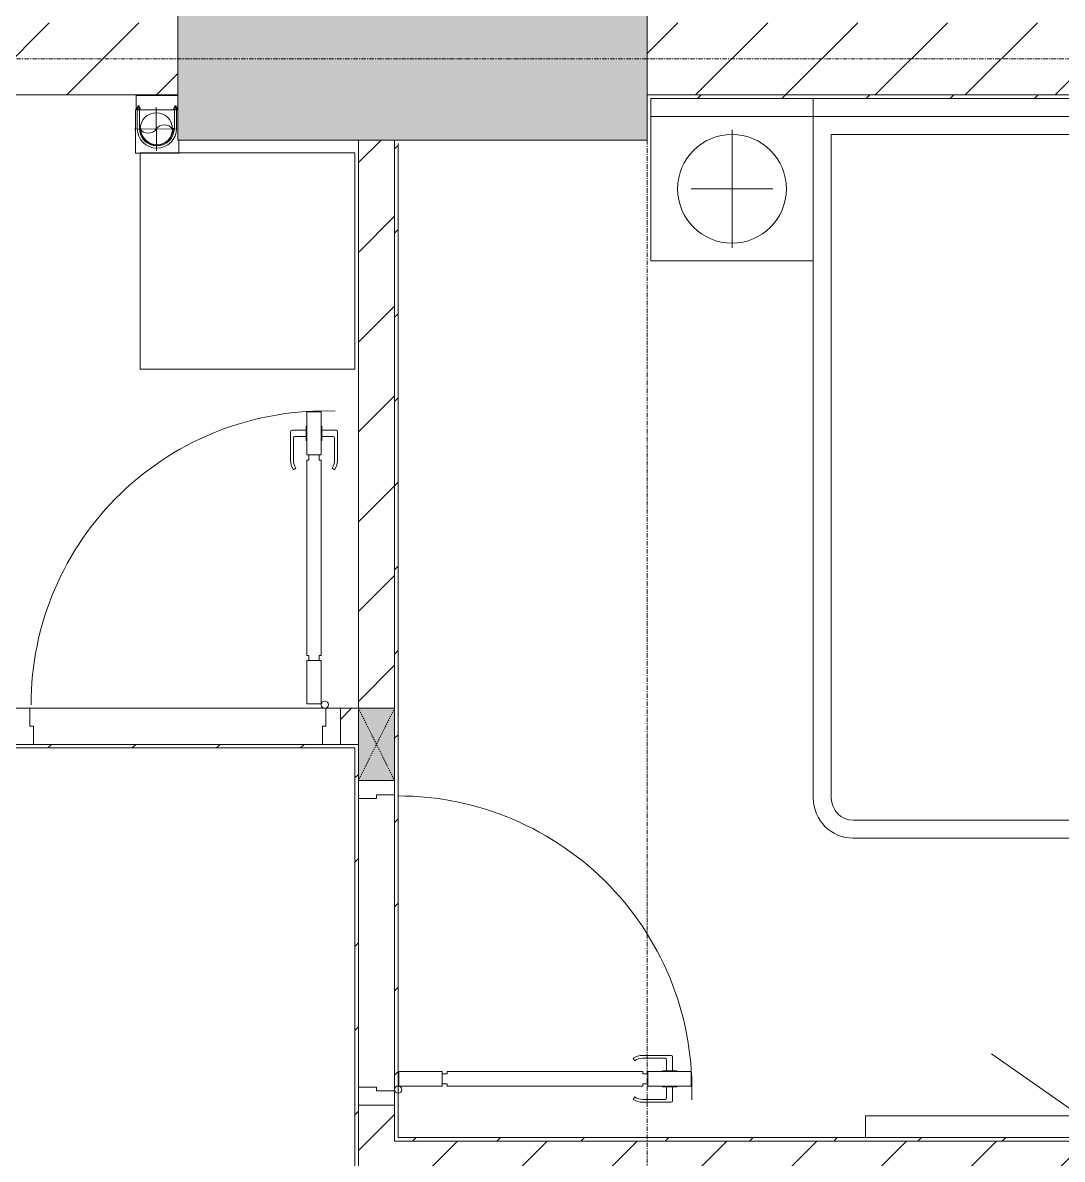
# Model space of a CAD drawing. Header units: millimetres. Extents: x -24439 to 198341, y -52871 to 149926.
# Drawn here: x 37123 to 40003, y 58687 to 61837 of the extents above; entities that cross this region are included whole.
import ezdxf

# ---------------------------------------------------------------- set-up
doc = ezdxf.new("R2010")
doc.units = ezdxf.units.MM
for name, pattern in [('Dash', [6, 3, -3]), ('Grid Line', [22.225, 12.7, -3.175, 3.175, -3.175]), ('IMPORT-CENTER _3_', [10.16, 6.35, -1.27, 1.27, -1.27])]:
    doc.linetypes.add(name, pattern=pattern)
for name, color, linetype, lineweight in [('0-1', 7, 'Continuous', 5), ('A-DETL-GENF-1', 9, 'Continuous', 9), ('A-DOOR-1', 9, 'Continuous', 9), ('A-FLOR-1', 9, 'Continuous', 9), ('A-WALL-1', 253, 'Continuous', 18), ('A-WALL-2', 9, 'Continuous', 9), ('A-WALL-3', 113, 'Continuous', 18), ('A-WALL-PATT-1', 10, 'Continuous', 9), ('A-WALL-PATT-2', 9, 'Continuous', 9), ('A-WALL-PATT-3', 111, 'Continuous', 9), ('G-IMPT', 8, 'Continuous', 9), ('G-IMPT-1', 9, 'Continuous', 9), ('G-IMPT-2', 8, 'IMPORT-CENTER _3_', 9), ('I-FURN-1', 9, 'Continuous', 9), ('I-WALL-1', 253, 'Continuous', 18), ('M-EQPM', 50, 'Continuous', 9), ('S-COLS-2', 253, 'Continuous', 18), ('S-COLS-3', 9, 'Continuous', 9), ('S-COLS-HDLN-1', 9, 'Dash', 9), ('S-GRID-1', 1, 'Grid Line', 9)]:
    doc.layers.add(name, color=color, linetype=linetype, lineweight=lineweight)
pattern_1 = [(45, (0, 0), (-116.67262, 116.67262), [])]
pattern_2 = [(45, (0, 0), (-124.4508, 124.4508), [])]

# ---------------------------------------------------------------- blocks, each defined once
blk = doc.blocks.new('M_Concrete-Rectangular-Column2 - 450x1300-812578-TKCS_MB ĐỊNH VỊ CAO ĐỘ THIẾT KẾ')
at = {"layer": 'S-COLS-3'}
blk.add_hatch(color=256, dxfattribs=at).paths.add_polyline_path([(-650, 225), (-650, -225), (650, -225), (650, 225), (165.2, 225)])
at = {"layer": 'S-COLS-2'}
for p, q in [((-650, 225), (650, 225)), ((-650, -225), (-650, 225)), ((650, 225), (650, -225)), ((650, -225), (-650, -225))]:
    blk.add_line(p, q, dxfattribs=at)
blk = doc.blocks.new('NCV_TKTC_KET CAU_rvt-1-TKCS_MB ĐỊNH VỊ CAO ĐỘ THIẾT KẾ')
at = {"layer": 'S-COLS-3', "rotation": 180}
blk.add_blockref('M_Concrete-Rectangular-Column2 - 450x1300-812578-TKCS_MB ĐỊNH VỊ CAO ĐỘ THIẾT KẾ', (38202.6, 61736.9), dxfattribs=at)
blk = doc.blocks.new('DOOR_CW_01 CANH MO-PANEL KINH - DIW_01-900x2200-CỬA GỖ VÂN LAMINATE-553375-TKCS_MB ĐỊNH VỊ CAO ĐỘ THIẾT KẾ')
at = {"layer": 'A-DETL-GENF-1'}
for p, q in [((-397, -182), (-397, -62)), ((-397, -62), (-357, -62)), ((-357, -62), (-357, -182)), ((-357, -182), (-397, -182)), ((-391, -196), (-391, -182)), ((-391, -182), (-363, -182)), ((-363, -182), (-363, -196)), ((-397, -196), (-391, -196)), ((-397, -738), (-397, -196)), ((-357, -196), (-363, -196)), ((-357, -196), (-357, -738)), ((-433.9, -711.2), (-427.3, -715.8)), ((-320.1, -711.2), (-326.7, -715.8)), ((-442, -737), (-442, -816.5)), ((-434, -799.5), (-434, -737)), ((-397, -738), (-391, -738)), ((-357, -752), (-397, -752)), ((-397, -752), (-397, -872)), ((-391, -752), (-391, -738)), ((-363, -752), (-391, -752)), ((-357, -738), (-363, -738)), ((-363, -738), (-363, -752)), ((-357, -872), (-357, -752)), ((-320, -799.5), (-320, -737)), ((-312, -737), (-312, -816.5)), ((-399, -803.5), (-430, -803.5)), ((-399, -792.2), (-399, -831.8)), ((-397, -792.2), (-399, -792.2)), ((-397, -792.2), (-397, -831.8)), ((-357, -792.2), (-357, -831.8)), ((-357, -792.2), (-355, -792.2)), ((-355, -792.2), (-355, -831.8)), ((-355, -803.5), (-324, -803.5)), ((-399, -820.5), (-438, -820.5)), ((-399, -831.8), (-397, -831.8)), ((-355, -831.8), (-357, -831.8)), ((-355, -820.5), (-316, -820.5)), ((-397, -872), (-357, -872))]:
    blk.add_line(p, q, dxfattribs=at)
blk.add_circle((-407, -60), 10, dxfattribs=at)
for centre, radius, start, end in [((-407, -60), 814, 268, 0), ((-397, -737), 45, 145, 180), ((-397, -737), 37, 145, 180), ((-357, -737), 37, 0, 35), ((-357, -737), 45, 360, 35), ((-438, -816.5), 4, 180, 270), ((-430, -799.5), 4, 180, 270), ((-324, -799.5), 4, 270, 0), ((-316, -816.5), 4, 270, 0)]:
    blk.add_arc(centre, radius, start, end, dxfattribs=at)
at = {"layer": 'A-DOOR-1'}
for p, q in [((-450, -50), (-450, 50)), ((-450, 50), (-400, 50)), ((-400, 50), (-400, 0)), ((400, 0), (400, 50)), ((400, 50), (450, 50)), ((450, 50), (450, -50)), ((-410, 0), (-410, -50)), ((-400, 0), (-410, 0)), ((410, 0), (400, 0)), ((410, -50), (410, 0)), ((-410, -50), (-450, -50)), ((-407, -50), (-382, -50)), ((450, -50), (410, -50))]:
    blk.add_line(p, q, dxfattribs=at)
blk = doc.blocks.new('MAY GIAT - MAY GIAT_dwg-V4-TKCS_MB ĐỊNH VỊ CAO ĐỘ THIẾT KẾ')
at = {"layer": 'G-IMPT-1', "flags": 128}
blk.add_lwpolyline([(5, 596.6), (5, 2.3), (605, 2.3), (605, 596.6)], close=True, dxfattribs=at)
blk = doc.blocks.new('MAY GIAT - MAY GIAT-V41-TKCS_MB ĐỊNH VỊ CAO ĐỘ THIẾT KẾ')
at = {"layer": 'I-FURN-1'}
for p, q in [((5, 596.6), (5, 2.3)), ((605, 596.6), (5, 596.6)), ((605, 2.3), (605, 596.6)), ((5, 2.3), (605, 2.3))]:
    blk.add_line(p, q, dxfattribs=at)
blk.add_blockref('MAY GIAT - MAY GIAT_dwg-V4-TKCS_MB ĐỊNH VỊ CAO ĐỘ THIẾT KẾ', (0, 0))
blk = doc.blocks.new('G1_SOF - BO TRU - 100x200-V79-TKCS_MB ĐỊNH VỊ CAO ĐỘ THIẾT KẾ')
at = {"layer": 'S-COLS-3'}
blk.add_hatch(color=256, dxfattribs=at).paths.add_polyline_path([(-50, -100), (50, -100), (50, 100), (-50, 100)])
at = {"layer": 'S-COLS-2'}
for p, q in [((50, 100), (-50, 100)), ((-50, 100), (-50, -100)), ((50, -100), (50, 100))]:
    blk.add_line(p, q, dxfattribs=at)
at = {"layer": 'S-COLS-HDLN-1'}
for p, q in [((50, 100), (-50, -100)), ((-50, 100), (50, -100))]:
    blk.add_line(p, q, dxfattribs=at)
blk = doc.blocks.new('DOOR_CW_01 CANH MO-PANEL KINH - DIG_01-900x2200-CỬA NHÔM KÍNH-400860-TKCS_MB ĐỊNH VỊ CAO ĐỘ THIẾT KẾ')
at = {"layer": 'A-DETL-GENF-1'}
for p, q in [((-397, -182), (-397, -62)), ((-397, -62), (-357, -62)), ((-357, -62), (-357, -182)), ((-357, -182), (-397, -182)), ((-391, -196), (-391, -182)), ((-391, -182), (-363, -182)), ((-363, -182), (-363, -196)), ((-397, -196), (-391, -196)), ((-397, -738), (-397, -196)), ((-357, -196), (-363, -196)), ((-357, -196), (-357, -738)), ((-433.9, -711.2), (-427.3, -715.8)), ((-320.1, -711.2), (-326.7, -715.8)), ((-442, -737), (-442, -816.5)), ((-434, -799.5), (-434, -737)), ((-397, -738), (-391, -738)), ((-357, -752), (-397, -752)), ((-397, -752), (-397, -872)), ((-391, -752), (-391, -738)), ((-363, -752), (-391, -752)), ((-357, -738), (-363, -738)), ((-363, -738), (-363, -752)), ((-357, -872), (-357, -752)), ((-320, -799.5), (-320, -737)), ((-312, -737), (-312, -816.5)), ((-399, -803.5), (-430, -803.5)), ((-399, -792.2), (-399, -831.8)), ((-397, -792.2), (-399, -792.2)), ((-397, -792.2), (-397, -831.8)), ((-357, -792.2), (-357, -831.8)), ((-357, -792.2), (-355, -792.2)), ((-355, -792.2), (-355, -831.8)), ((-355, -803.5), (-324, -803.5)), ((-399, -820.5), (-438, -820.5)), ((-399, -831.8), (-397, -831.8)), ((-355, -831.8), (-357, -831.8)), ((-355, -820.5), (-316, -820.5)), ((-397, -872), (-357, -872))]:
    blk.add_line(p, q, dxfattribs=at)
blk.add_circle((-407, -60), 10, dxfattribs=at)
for centre, radius, start, end in [((-407, -60), 814, 268, 0), ((-397, -737), 45, 145, 180), ((-397, -737), 37, 145, 180), ((-357, -737), 37, 0, 35), ((-357, -737), 45, 360, 35), ((-438, -816.5), 4, 180, 270), ((-430, -799.5), 4, 180, 270), ((-324, -799.5), 4, 270, 0), ((-316, -816.5), 4, 270, 0)]:
    blk.add_arc(centre, radius, start, end, dxfattribs=at)
at = {"layer": 'A-DOOR-1'}
for p, q in [((-450, -50), (-450, 50)), ((-450, 50), (-400, 50)), ((-400, 50), (-400, 0)), ((400, 0), (400, 50)), ((400, 50), (450, 50)), ((450, 50), (450, -50)), ((-410, 0), (-410, -50)), ((-400, 0), (-410, 0)), ((410, 0), (400, 0)), ((410, -50), (410, 0)), ((-410, -50), (-450, -50)), ((-407, -50), (-382, -50)), ((450, -50), (410, -50))]:
    blk.add_line(p, q, dxfattribs=at)
blk = doc.blocks.new('GIUONG NGU-2TAB-1600x2000 - GIUONG NGU-2TAB-1600x2000-842839-TKCS_MB ĐỊNH VỊ CAO ĐỘ THIẾT KẾ')
at = {"layer": 'I-FURN-1'}
for p, q in [((8.5, 0), (8.5, -50)), ((458.5, -50), (458.5, 0)), ((458.5, 0), (458.5, -50)), ((2108.2, -50), (2108.2, 0)), ((2108.2, 0), (2108.2, -50)), ((2558.2, -50), (2558.2, 0)), ((458.5, -50), (8.5, -50)), ((8.5, -50), (8.5, -450.3)), ((8.5, -50), (458.5, -50)), ((458.5, -50), (8.5, -50)), ((8.5, -50), (8.5, -450.3)), ((458.5, -450.3), (458.5, -50)), ((2108.2, -50), (458.5, -50)), ((458.5, -50), (458.5, -1938.9)), ((458.5, -50), (2108.2, -50)), ((458.5, -1938.9), (458.5, -50)), ((458.5, -450.3), (458.5, -50)), ((458.5, -50), (2108.2, -50)), ((2558.2, -50), (2108.2, -50)), ((2108.2, -50), (2108.2, -450.3)), ((2108.2, -1938.9), (2108.2, -50)), ((2108.2, -50), (2558.2, -50)), ((2108.2, -50), (2558.2, -50)), ((2108.2, -450.3), (2108.2, -50)), ((2108.2, -50), (2108.2, -1938.9)), ((2558.2, -450.3), (2558.2, -50)), ((2558.2, -50), (2558.2, -450.3)), ((233.5, -86.8), (233.5, -413.5)), ((2333.2, -86.8), (2333.2, -413.5)), ((508.5, -100), (2058.2, -100)), ((508.5, -1938.9), (508.5, -100)), ((2058.2, -100), (2058.2, -1938.9)), ((120.2, -250.2), (346.8, -250.2)), ((2446.5, -250.2), (2219.8, -250.2)), ((8.5, -450.3), (458.5, -450.3)), ((8.5, -450.3), (458.5, -450.3)), ((2108.2, -450.3), (2558.2, -450.3)), ((2558.2, -450.3), (2108.2, -450.3)), ((1997.1, -2000), (569.6, -2000)), ((569.6, -2050), (1997.1, -2050)), ((1997.1, -2050), (569.6, -2050))]:
    blk.add_line(p, q, dxfattribs=at)
for centre in [(233.5, -250.2), (2333.2, -250.2)]:
    blk.add_circle(centre, 150.7, dxfattribs=at)
for centre, radius, start, end in [((569.6, -1938.9), 111.1, 180, 270), ((569.6, -1938.9), 111.1, 180, 270), ((569.6, -1938.9), 61.1, 180, 270), ((1997.1, -1938.9), 111.1, 270, 360), ((1997.1, -1938.9), 61.1, 270, 0), ((1997.1, -1938.9), 111.1, 270, 0)]:
    blk.add_arc(centre, radius, start, end, dxfattribs=at)
blk = doc.blocks.new('KE TIVI-2 - KE TIVI-2-850637-TKCS_MB ĐỊNH VỊ CAO ĐỘ THIẾT KẾ')
at = {"layer": 'I-FURN-1'}
for p, q in [((0, 60), (-245.7, 232.1)), ((213, 209.1), (0, 60)), ((-595.6, 60), (595.6, 60)), ((-595.6, 0), (-595.6, 60)), ((595.6, 60), (595.6, 0))]:
    blk.add_line(p, q, dxfattribs=at)
blk = doc.blocks.new('NCV_TKTC_TANG 1_rvt-1-TKCS_MB ĐỊNH VỊ CAO ĐỘ THIẾT KẾ')
at = {"layer": 'A-WALL-PATT-1'}
h = blk.add_hatch(dxfattribs=at)
h.set_pattern_fill('FP_2', color=256, style=0, pattern_type=2)
h.set_pattern_definition(pattern_2)
h.paths.add_polyline_path([(38142.6, 56836.9), (38152.6, 56836.9), (38152.6, 57737.3), (38052.6, 57737.3), (38052.6, 56836.9)])
h.paths.add_polyline_path([(38102.6, 58537.3), (38152.6, 58537.3), (38152.6, 58836.9), (38052.6, 58836.9), (38052.6, 58537.3)])
h.paths.add_polyline_path([(38052.6, 59936.9), (38152.6, 59936.9), (38152.6, 61511.9), (38052.6, 61511.9), (38052.6, 60582)])
h = blk.add_hatch(dxfattribs=at)
h.set_pattern_fill('FP_2', color=256, style=0, pattern_type=2)
h.set_pattern_definition(pattern_2)
h.paths.add_polyline_path([(38037.4, 59836.9), (38052.6, 59836.9), (38052.6, 59936.9), (38002.6, 59936.9), (38002.6, 59836.9)])
h.paths.add_polyline_path([(37052.6, 59836.9), (37102.6, 59836.9), (37102.6, 59936.9), (37052.6, 59936.2), (37052.6, 59886.9)])
h = blk.add_hatch(dxfattribs=at)
h.set_pattern_fill('FP_2', color=256, style=0, pattern_type=2)
h.set_pattern_definition(pattern_2)
h.paths.add_polyline_path([(38152.6, 58636.9), (40052.6, 58636.9), (40052.6, 58736.9), (38152.6, 58736.9)])
at = {"layer": 'A-WALL-PATT-2'}
h = blk.add_hatch(dxfattribs=at)
h.set_pattern_fill('FP_3', color=256, style=0, pattern_type=2)
h.set_pattern_definition(pattern_1)
h.paths.add_polyline_path([(38862.6, 61626.9), (42192.6, 61626.9), (42192.6, 61636.9), (38852.6, 61636.9), (38852.6, 61626.9)])
h = blk.add_hatch(dxfattribs=at)
h.set_pattern_fill('FP_3', color=256, style=0, pattern_type=2)
h.set_pattern_definition(pattern_1)
h.paths.add_polyline_path([(38162.6, 58746.9), (38162.6, 61501.9), (38152.6, 61501.9), (38152.6, 58746.9)])
h = blk.add_hatch(dxfattribs=at)
h.set_pattern_fill('FP_3', color=256, style=0, pattern_type=2)
h.set_pattern_definition(pattern_1)
h.paths.add_polyline_path([(38042.6, 59826.9), (38042.6, 59836.9), (37062.6, 59836.9), (37062.6, 59826.9), (38037.4, 59826.9)])
h = blk.add_hatch(dxfattribs=at)
h.set_pattern_fill('FP_3', color=256, style=0, pattern_type=2)
h.set_pattern_definition(pattern_1)
h.paths.add_polyline_path([(38052.6, 56636.9), (38052.6, 57130.2), (38052.6, 59836.9), (38042.6, 59836.9), (38042.6, 56636.9)])
h = blk.add_hatch(dxfattribs=at)
h.set_pattern_fill('FP_3', color=256, style=0, pattern_type=2)
h.set_pattern_definition(pattern_1)
h.paths.add_polyline_path([(42202.6, 58736.9), (42202.6, 58746.9), (38152.6, 58746.9), (38152.6, 58736.9), (41752.6, 58736.9)])
at = {"layer": 'A-FLOR-1'}
blk.add_line((37962.6, 59936.9), (37142.6, 59936.9), dxfattribs=at)
at = {"layer": 'A-WALL-1'}
for p, q in [((38052.6, 61511.9), (38052.6, 59936.9)), ((38152.6, 59936.9), (38152.6, 61511.9)), ((38052.6, 59936.9), (38002.6, 59936.9)), ((38002.6, 59836.9), (38052.6, 59836.9)), ((38052.6, 58836.9), (38052.6, 58537.3)), ((38152.6, 58736.9), (38152.6, 58836.9)), ((40052.6, 58736.9), (38152.6, 58736.9))]:
    blk.add_line(p, q, dxfattribs=at)
at = {"layer": 'A-WALL-2'}
blk.add_line((37142.6, 59936.9), (37962.6, 59936.9), dxfattribs=at)
at = {"layer": 'I-WALL-1'}
for p, q in [((42192.6, 61636.9), (38852.6, 61636.9)), ((38862.6, 61626.9), (42192.6, 61626.9)), ((38152.6, 61501.9), (38152.6, 59936.9)), ((38162.6, 58746.9), (38162.6, 61501.9)), ((37062.6, 59826.9), (38042.6, 59826.9)), ((37952.6, 59836.9), (37152.6, 59836.9)), ((38042.6, 59836.9), (38002.6, 59836.9)), ((38052.6, 59836.9), (38042.6, 59836.9)), ((38042.6, 59826.9), (38042.6, 56636.9)), ((38152.6, 59696.9), (38152.6, 58876.9)), ((38052.6, 58886.9), (38052.6, 59686.9)), ((38052.6, 58537.3), (38052.6, 58836.9)), ((38152.6, 58836.9), (38152.6, 58746.9)), ((38152.6, 58746.9), (38152.6, 58736.9)), ((38152.6, 58736.9), (40952.6, 58736.9)), ((42192.6, 58746.9), (38162.6, 58746.9))]:
    blk.add_line(p, q, dxfattribs=at)
at = {"layer": 'A-DOOR-1'}
for name, p, rotation in [('DOOR_CW_01 CANH MO-PANEL KINH - DIG_01-900x2200-CỬA NHÔM KÍNH-400860-TKCS_MB ĐỊNH VỊ CAO ĐỘ THIẾT KẾ', (37552.6, 59886.9), 180), ('DOOR_CW_01 CANH MO-PANEL KINH - DIW_01-900x2200-CỬA GỖ VÂN LAMINATE-553375-TKCS_MB ĐỊNH VỊ CAO ĐỘ THIẾT KẾ', (38102.6, 59286.9), 89.99999999999915)]:
    blk.add_blockref(name, p, dxfattribs=dict(at, rotation=rotation))
at = {"layer": 'I-FURN-1'}
for name, p in [('GIUONG NGU-2TAB-1600x2000 - GIUONG NGU-2TAB-1600x2000-842839-TKCS_MB ĐỊNH VỊ CAO ĐỘ THIẾT KẾ', (38854.1, 61626.9)), ('KE TIVI-2 - KE TIVI-2-850637-TKCS_MB ĐỊNH VỊ CAO ĐỘ THIẾT KẾ', (40052.6, 58746.9))]:
    blk.add_blockref(name, p, dxfattribs=at)
at = {"layer": 'I-FURN-1', "rotation": 89.99999999999915}
blk.add_blockref('MAY GIAT - MAY GIAT-V41-TKCS_MB ĐỊNH VỊ CAO ĐỘ THIẾT KẾ', (38044.8, 60871.5), dxfattribs=at)
at = {"layer": 'S-COLS-3'}
blk.add_blockref('G1_SOF - BO TRU - 100x200-V79-TKCS_MB ĐỊNH VỊ CAO ĐỘ THIẾT KẾ', (38102.6, 59836.9), dxfattribs=at)
blk = doc.blocks.new('TKTC_XREF_251221_MB TANG 1 - TKTC_XREF_260130_MB TANG 1_dwg_CUM U_DN100-4202115-TKCS_MB ĐỊNH VỊ CAO ĐỘ THIẾT KẾ')
at = {"layer": 'G-IMPT'}
blk.add_hatch(color=256, dxfattribs=at).paths.add_polyline_path([(0, -61), (0, -57), (14.8, -55.1), (28.5, -49.4), (40.3, -40.3), (49.4, -28.5), (55.1, -14.8), (57, 0), (55.1, 14.8), (49.4, 28.5), (40.3, 40.3), (28.5, 49.4), (14.8, 55.1), (0, 57), (0, 61), (15.8, 58.9), (35.4, 49), (43.1, 43.1), (52.8, 30.5), (58.9, 15.8), (61, 0), (58.9, -15.8), (52.8, -30.5), (43.1, -43.1), (30.5, -52.8), (15.8, -58.9)])
for p, q in [((-79.1, 66.6), (-79.1, 63.4)), ((-76.6, 66.6), (-76.6, 63.4)), ((-74.6, 66.6), (-74.6, 63.4)), ((-72.7, 69.3), (-72.7, 60.7)), ((-66.9, 67.9), (-71.7, 67.9)), ((-66.9, 62.1), (-71.7, 62.1)), ((-65, 69), (0, 69)), ((-79.1, -63.4), (-79.1, -66.6)), ((-76.6, -63.4), (-76.6, -66.6)), ((-74.6, -63.4), (-74.6, -66.6)), ((-72.7, -60.7), (-72.7, -69.3)), ((-66.9, -62.1), (-71.7, -62.1)), ((-66.9, -67.9), (-71.7, -67.9)), ((-65, -69), (0, -69))]:
    blk.add_line(p, q, dxfattribs=at)
at = {"layer": 'G-IMPT', "flags": 128}
for points in [[(-72.7, 67.6), (-78.1, 67.6), (-78.1, 62.4), (-72.7, 62.4)], [(-71.7, 59.2), (-66.9, 59.2), (-66.9, 70.8), (-71.7, 70.8)], [(-66.9, 70.8), (-66.9, 72.7), (-65, 72.7), (-65, 57.3), (-66.9, 57.3), (-66.9, 59.2)], [(-65, 61), (0, 61), (0, 57)], [(-72.7, -62.4), (-78.1, -62.4), (-78.1, -67.6), (-72.7, -67.6)], [(-71.7, -70.8), (-66.9, -70.8), (-66.9, -59.2), (-71.7, -59.2)], [(-66.9, -59.2), (-66.9, -57.3), (-65, -57.3), (-65, -72.7), (-66.9, -72.7), (-66.9, -70.8)], [(-65, -61), (0, -61), (0, -57)]]:
    blk.add_lwpolyline(points, dxfattribs=at)
at = {"layer": 'G-IMPT'}
for centre, radius, start, end in [((-78.1, 66.6), 0.96, 90, 180), ((-78.1, 63.4), 0.96, 180, 270), ((-71.1, 69.3), 1.56, 112.6199, 247.3801), ((-67.9, 65), 4.8, 143.1301, 216.8699), ((-71.1, 60.7), 1.56, 112.6199, 247.3801), ((0, 0), 69, 270, 90), ((0, 0), 61, 270, 90), ((0, 0), 57, 270, 90), ((-78.1, -63.4), 0.96, 90, 180), ((-78.1, -66.6), 0.96, 180, 270), ((-71.1, -60.7), 1.56, 112.6199, 247.3801), ((-67.9, -65), 4.8, 143.1301, 216.8699), ((-71.1, -69.3), 1.56, 112.6199, 247.3801)]:
    blk.add_arc(centre, radius, start, end, dxfattribs=at)
blk = doc.blocks.new('TKTC_XREF_251221_MB TANG 1 - TKTC_XREF_260130_MB TANG 1_dwg_$cc-V213-TKCS_MB ĐỊNH VỊ CAO ĐỘ THIẾT KẾ')
at = {"layer": 'G-IMPT'}
blk.add_circle((0, 0), 0.5, dxfattribs=at)
for centre, radius, start, end in [((0, 0), 0.5, 90, 270), ((0.188, 0.25), 0.313, 126.8699, 233.1301), ((-0.188, -0.25), 0.313, 306.8699, 53.1301)]:
    blk.add_arc(centre, radius, start, end, dxfattribs=at)
at = {"layer": 'G-IMPT-2'}
for p, q in [((0, -0.666), (0, 0.673)), ((-0.673, 0), (0.673, 0))]:
    blk.add_line(p, q, dxfattribs=at)
blk = doc.blocks.new('TKTC_XREF_251221_MB TANG 1 - TKTC_XREF_260130_MB TANG 1_dwg-4202109-TKCS_MB ĐỊNH VỊ CAO ĐỘ THIẾT KẾ')
at = {"layer": 'G-IMPT'}
blk.add_line((-165714.9, -339751.3), (-165599.1, -339751.3), dxfattribs=at)
at = {"layer": 'G-IMPT', "flags": 128}
for points in [[(-165599.1, -339711.3), (-165714.9, -339711.3), (-165714.9, -339751.3)], [(-165599.1, -339751.3), (-165716.7, -339751.3), (-165716.7, -339871.3)], [(-165716.7, -339871.3), (-165597.1, -339871.3), (-165597.1, -339834.7)]]:
    blk.add_lwpolyline(points, dxfattribs=at)
at = {"xscale": 90.00000000005122, "yscale": 90.00000000005122, "zscale": 90.00000000005122, "rotation": 90.37402677993775}
blk.add_blockref('TKTC_XREF_251221_MB TANG 1 - TKTC_XREF_260130_MB TANG 1_dwg_$cc-V213-TKCS_MB ĐỊNH VỊ CAO ĐỘ THIẾT KẾ', (-165659.1, -339804.2), dxfattribs=at)
at = {"extrusion": (0, 0, -1), "xscale": 0.7894736842105242, "yscale": 0.7894736842105242, "zscale": -0.7894736842105242, "rotation": 269.9999999984438}
blk.add_blockref('TKTC_XREF_251221_MB TANG 1 - TKTC_XREF_260130_MB TANG 1_dwg_CUM U_DN100-4202115-TKCS_MB ĐỊNH VỊ CAO ĐỘ THIẾT KẾ', (165657.3, -339802.7), dxfattribs=at)
blk = doc.blocks.new('TKTC_XREF_251221_MB TANG 1 - TKTC_XREF_251221_MB TANG 1-2038492-TKCS_MB ĐỊNH VỊ CAO ĐỘ THIẾT KẾ')
blk.add_blockref('TKTC_XREF_251221_MB TANG 1 - TKTC_XREF_260130_MB TANG 1_dwg-4202109-TKCS_MB ĐỊNH VỊ CAO ĐỘ THIẾT KẾ', (169499.1, 384109.7))

msp = doc.modelspace()

# ---------------------------------------------------------------- hatches: boundary and pattern name
at = {"layer": 'A-WALL-PATT-3'}
h = msp.add_hatch(dxfattribs=at)
h.set_pattern_fill('FP_1', color=256, style=0, pattern_type=2)
h.set_pattern_definition(pattern_2)
h.paths.add_polyline_path([(37552.6, 61636.9), (37552.6, 61836.9), (34352.6, 61836.9), (34352.6, 61636.9), (36177.6, 61636.9), (36177.6, 61640.3), (36227.6, 61640.3), (36227.6, 61636.9), (36826.9, 61636.9)])
h = msp.add_hatch(dxfattribs=at)
h.set_pattern_fill('FP_1', color=256, style=0, pattern_type=2)
h.set_pattern_definition(pattern_2)
h.paths.add_polyline_path([(38852.6, 61636.9), (41852.6, 61636.9), (41852.6, 61835.3), (42052.6, 61835.3), (42052.6, 61636.9), (42402.6, 61636.9), (42402.6, 61836.9), (38852.6, 61836.9)])

# ---------------------------------------------------------------- linework, layer by layer
at = {"layer": 'A-WALL-3'}
for p, q in [((38852.6, 61836.9), (38852.6, 61636.9)), ((36227.6, 61636.9), (37552.6, 61636.9)), ((38852.6, 61636.9), (41852.6, 61636.9))]:
    msp.add_line(p, q, dxfattribs=at)
at = {"layer": 'S-GRID-1'}
for p, q in [((38852.6, 20960.6), (38852.6, 80482.7)), ((131551.8, 61736.9), (29351.8, 61736.9))]:
    msp.add_line(p, q, dxfattribs=at)

# ---------------------------------------------------------------- block references
at = {"layer": '0-1'}
for name in ['NCV_TKTC_KET CAU_rvt-1-TKCS_MB ĐỊNH VỊ CAO ĐỘ THIẾT KẾ', 'NCV_TKTC_TANG 1_rvt-1-TKCS_MB ĐỊNH VỊ CAO ĐỘ THIẾT KẾ']:
    msp.add_blockref(name, (0, 0), dxfattribs=at)
at = {"layer": 'M-EQPM'}
msp.add_blockref('TKTC_XREF_251221_MB TANG 1 - TKTC_XREF_251221_MB TANG 1-2038492-TKCS_MB ĐỊNH VỊ CAO ĐỘ THIẾT KẾ', (33652.6, 17236.9), dxfattribs=at)

doc.saveas('drawing.dxf')
